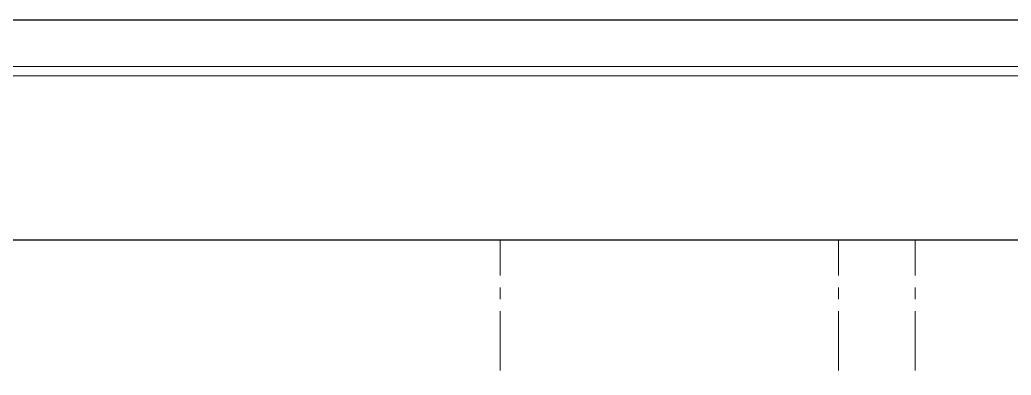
# Model space of a CAD drawing. Header units: millimetres. Extents: x 1832547 to 2001569, y -558009 to -417808.
# Drawn here: x 1919664 to 1930099, y -540361 to -536621 of the extents above; entities that cross this region are included whole.
import ezdxf

# ---------------------------------------------------------------- set-up
doc = ezdxf.new("R2010")
doc.units = ezdxf.units.MM
doc.header["$MEASUREMENT"] = 0
doc.linetypes.add('CENTER', pattern=[2, 1.25, -0.25, 0.25, -0.25])
doc.layers.get('0').update_dxf_attribs({"linetype": 'CONTINUOUS'})
doc.layers.get('DEFPOINTS').update_dxf_attribs({"linetype": 'CONTINUOUS'})
for name, color, linetype, lineweight in [('CA. TUONG', 30, 'CONTINUOUS', 30), ('CA.thay 145', 145, 'CONTINUOUS', 18), ('CA.tim 67', 67, 'CENTER', 9)]:
    doc.layers.add(name, color=color, linetype=linetype, lineweight=lineweight)

# ---------------------------------------------------------------- blocks, each defined once
blk = doc.blocks.new('A$C2d76a15f')
at = {"color": 4, "linetype": 'Continuous', "lineweight": 18}
blk.add_line((27498.5, 19312.8), (1212.4, 19312.8), dxfattribs=at)
blk.add_line((27405.3, 19219.6), (1305.6, 19219.6))
at = {"layer": 'DEFPOINTS', "ltscale": 600}
blk.add_line((0, 19765.3), (27951, 19765.3), dxfattribs=at)

msp = doc.modelspace()

# ---------------------------------------------------------------- linework, layer by layer
at = {"layer": 'CA. TUONG'}
msp.add_lwpolyline([(1933401.1, -538939.4), (1908111.8, -538939.4)], dxfattribs=at)
at = {"layer": 'CA.tim 67', "ltscale": 500}
for p, q in [((1924719.9, -555312), (1924719.9, -538939.4)), ((1928279.9, -555312), (1928279.9, -538939.4)), ((1929089.9, -555312), (1929089.9, -538939.4))]:
    msp.add_line(p, q, dxfattribs=at)

# ---------------------------------------------------------------- block references
at = {"layer": 'CA.thay 145', "xscale": 1.082069156961423, "yscale": 1.082069156961423, "zscale": 1.082069156961423}
msp.add_blockref('A$C2d76a15f', (1906627.1, -558008.8), dxfattribs=at)

doc.saveas('drawing.dxf')
